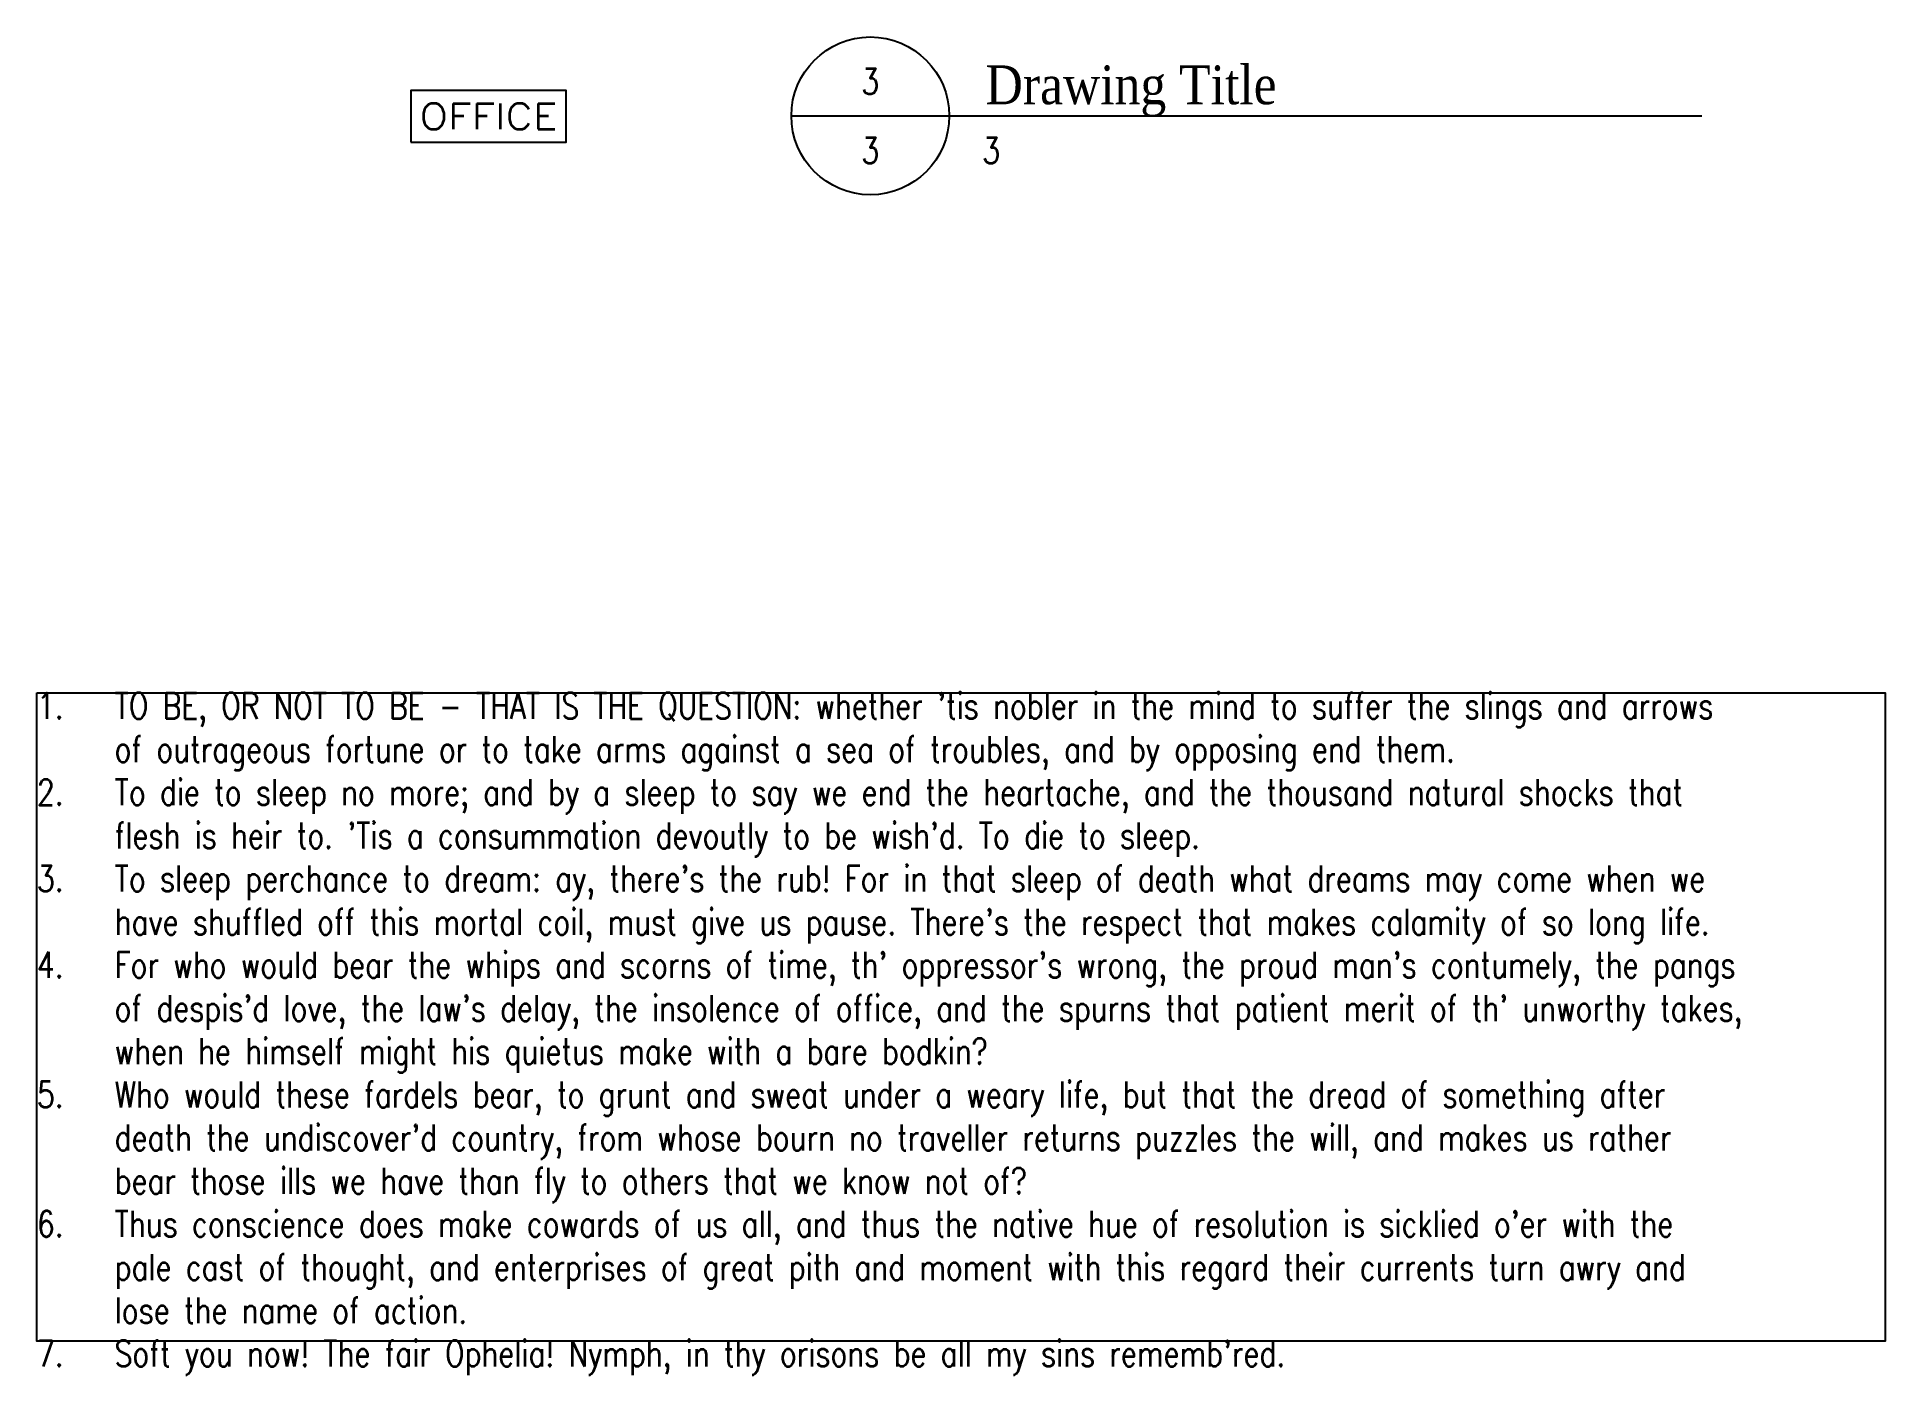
# Model space of a CAD drawing. Header units: centimetres. Extents: x 20 to 2161, y 284 to 1834.
import ezdxf
from ezdxf.enums import TextEntityAlignment as Align

# ---------------------------------------------------------------- set-up
doc = ezdxf.new("R2010")
doc.units = ezdxf.units.CM
doc.header["$MEASUREMENT"] = 0
doc.styles.get("Standard").update_dxf_attribs({"font": 'simplex.shx', "width": 0.8, "height": 30})
doc.styles.add('Title', font='GARA.TTF')

msp = doc.modelspace()

# ---------------------------------------------------------------- linework, layer by layer
msp.add_line((893.8, 1742.4), (1948.2, 1742.4))
for points in [[(453.1, 1711.9), (633.1, 1711.9), (633.1, 1771.9), (453.1, 1771.9)], [(20.1, 1073.9), (2160.5, 1073.9), (2160.5, 323), (20.1, 323)]]:
    msp.add_lwpolyline(points, close=True)
msp.add_circle((985.3, 1742.4), 91.4)

# ---------------------------------------------------------------- texts
at = {"style": 'Title'}
msp.add_text('Drawing Title', height=45, dxfattribs=at).set_placement((1118.8, 1742.4), align=Align.BOTTOM_LEFT)
at = {"width": 0.8}
for p in [(985.3, 1782.4), (985.3, 1702.4), (1125.3, 1702.4)]:
    msp.add_text('3', height=30, dxfattribs=at).set_placement(p, align=Align.MIDDLE_CENTER)
at = {"width": 1.12}
msp.add_text('OFFICE', height=30, dxfattribs=at).set_placement((463.1, 1726.9), (623.1, 1726.9), align=Align.FIT)
at = {"insert": (20.1, 1073.9), "char_height": 30, "attachment_point": 1}
msp.add_mtext_dynamic_manual_height_columns("\\pi-90,l90,t90;{\\C1;1.^ITO BE, OR NOT TO BE - THAT IS THE QUESTION}: whether 'tis nobler in the mind to suffer the slings and arrows of outrageous fortune or to take arms against a sea of troubles, and by opposing end them. \\P2.^ITo die to sleep no more; and by a sleep to say we end the heartache, and the thousand natural shocks that flesh is heir to. 'Tis a consummation devoutly to be wish'd. To die to sleep. \\P3.^ITo sleep perchance to dream: ay, there's the rub! For in that sleep of death what dreams may come when we have shuffled off this mortal coil, must give us pause. There's the respect that makes calamity of so long life. \\P4.^IFor who would bear the whips and scorns of time, th' oppressor's wrong, the proud man's contumely, the pangs of despis'd love, the law's delay, the insolence of office, and the spurns that patient merit of th' unworthy takes, when he himself might his quietus make with a bare bodkin? \\P5.^IWho would these fardels bear, to grunt and sweat under a weary life, but that the dread of something after death the undiscover'd country, from whose bourn no traveller returns puzzles the will, and makes us rather bear those ills we have than fly to others that we know not of? \\P6.^IThus conscience does make cowards of us all, and thus the native hue of resolution is sicklied o'er with the pale cast of thought, and enterprises of great pith and moment with this regard their currents turn awry and lose the name of action. \\P7.^ISoft you now! The fair Ophelia! Nymph, in thy orisons be all my sins rememb'red.", width=2140.359, gutter_width=150, heights=[0], dxfattribs=at)

doc.saveas('drawing.dxf')
